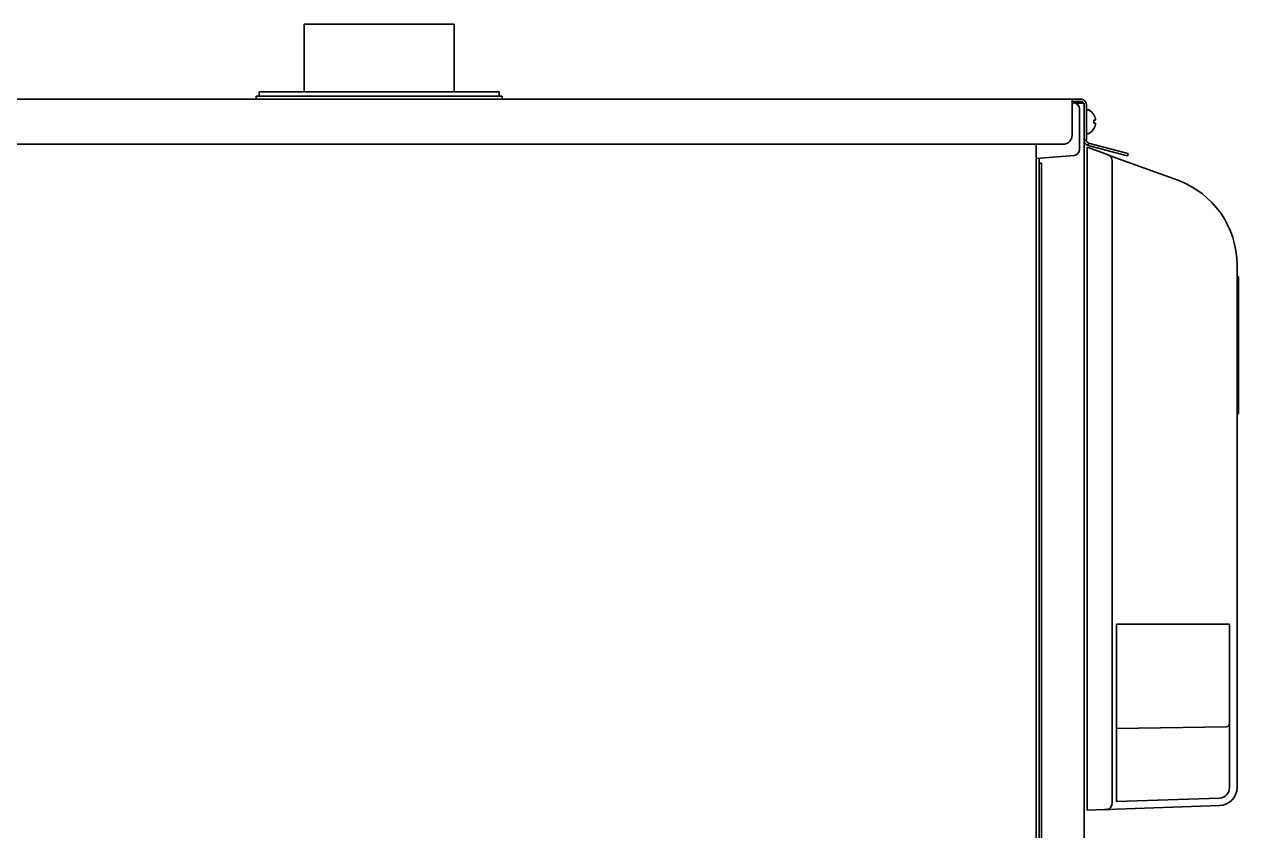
# Model space of a CAD drawing. Extents: x 6336 to 10269, y -393 to 2899.
# Drawn here: x 7774.8 to 8179.6, y 1539.7 to 1808.5 of the extents above; entities that cross this region are included whole.
import ezdxf

# ---------------------------------------------------------------- set-up
doc = ezdxf.new("R2010")
doc.units = 0
doc.header["$LTSCALE"] = 5
doc.layers.add('1', color=7, linetype='CONTINUOUS', true_color=0xffffff)

msp = doc.modelspace()

# ---------------------------------------------------------------- linework, layer by layer
at = {"layer": '1', "color": 7, "linetype": 'Continuous', "lineweight": 35}
for p, q in [((7868.07, 1808.53), (7918.07, 1808.53)), ((7868.07, 1808.53), (7868.07, 1786.03)), ((7918.07, 1786.03), (7918.07, 1808.53)), ((7933.07, 1786.03), (7853.07, 1786.03)), ((7853.07, 1786.03), (7853.07, 1784.53)), ((7933.07, 1784.53), (7933.07, 1786.03)), ((7474.67, 1783.53), (8124.07, 1783.53)), ((7852.07, 1784.53), (7934.07, 1784.53)), ((7852.07, 1784.53), (7852.07, 1783.53)), ((7934.07, 1783.53), (7934.07, 1784.53)), ((8124.07, 1783.53), (8126.24, 1783.53)), ((8124.07, 1781.63), (8124.07, 1783.53)), ((8126.61, 1782.73), (8124.07, 1782.73)), ((8124.07, 1782.31), (8124.64, 1782.29)), ((8124.07, 1771.52), (8124.07, 1781.63)), ((8125.07, 1782.23), (8126.27, 1782.23)), ((8128.07, 1782.23), (8126.27, 1782.23)), ((8128.07, 1781.73), (8128.07, 1782.23)), ((8128.07, 1769.91), (8128.07, 1781.73)), ((8128.87, 1781.73), (8128.87, 1769.91)), ((8126.57, 1780.29), (8126.57, 1771.57)), ((8129.47, 1780.03), (8129.27, 1780.03)), ((8131.32, 1778.33), (8131.35, 1778.33)), ((8131.35, 1773.73), (8131.32, 1773.73)), ((8126.57, 1771.57), (8126.57, 1766.83)), ((8128.07, 1769.91), (8128.87, 1769.91)), ((8128.07, 1769.9), (8128.07, 1395.53)), ((8129.27, 1772.03), (8129.47, 1772.03)), ((7477.67, 1768.53), (8121.07, 1768.53)), ((8112.07, 1766.19), (8112.07, 1768.53)), ((8112.07, 1766.19), (8112.07, 1374.13)), ((8129.07, 1765.42), (8129.07, 1767.53)), ((8129.07, 1767.53), (8135.52, 1765.18)), ((8129.07, 1765.42), (8129.07, 1548.52)), ((8129.61, 1768.94), (8129.41, 1768.17)), ((8141.71, 1764.87), (8129.41, 1768.17)), ((8129.61, 1768.94), (8141.92, 1765.64)), ((8141.92, 1765.64), (8142.77, 1765.42)), ((8142.77, 1765.42), (8142.56, 1764.64)), ((8124.75, 1764.83), (8112.07, 1763.73)), ((8113.07, 1763.81), (8113.07, 1762.25)), ((8113.07, 1762.24), (8113.07, 1762.23)), ((8113.87, 1762.23), (8113.07, 1762.23)), ((8113.07, 1760.23), (8113.07, 1762.23)), ((8113.87, 1762.23), (8113.87, 1760.23)), ((8135.52, 1765.18), (8136.35, 1764.88)), ((8136.35, 1764.88), (8137.44, 1764.48)), ((8137.4, 1548.76), (8137.4, 1763)), ((8137.44, 1764.48), (8139.52, 1763.72)), ((8139.52, 1763.72), (8159.33, 1756.51)), ((8142.56, 1764.64), (8141.71, 1764.87)), ((8113.07, 1396.53), (8113.07, 1760.23)), ((8113.87, 1396.53), (8113.87, 1760.23)), ((8179.07, 1728.32), (8179.07, 1554.07)), ((8179.64, 1724.31), (8179.07, 1724.31)), ((8179.64, 1709.47), (8179.57, 1709.47)), ((8179.57, 1701.53), (8179.07, 1701.53)), ((8179.57, 1693.58), (8179.64, 1693.58)), ((8179.07, 1678.74), (8179.64, 1678.74)), ((8176.57, 1608.59), (8138.91, 1608.59)), ((8138.91, 1549.37), (8138.91, 1608.59)), ((8176.57, 1554.07), (8176.57, 1608.59)), ((8175.59, 1574.34), (8138.93, 1573.7)), ((8129.07, 1546.53), (8129.07, 1548.52)), ((8134.91, 1546.73), (8129.07, 1546.53)), ((8135.74, 1546.76), (8134.91, 1546.73)), ((8136.83, 1546.8), (8135.74, 1546.76)), ((8138.91, 1546.87), (8136.83, 1546.8)), ((8138.91, 1549.37), (8173.2, 1550.57)), ((8173.28, 1548.07), (8138.91, 1546.87))]:
    msp.add_line(p, q, dxfattribs=at)
for centre, radius, start, end in [((8124.57, 1780.29), 2, 0, 88), ((8129.27, 1779.63), 0.4, 90, 180), ((8129.47, 1779.63), 0.4, 59.6988, 90), ((8127.25, 1775.83), 4.8, 31.3459, 59.6988), ((8127.25, 1776.23), 4.8, 300.3012, 328.6074), ((8127.57, 1776.03), 3.78, 0.0035, 7.6041), ((8127.57, 1776.03), 3.78, 352.3959, 359.9965), ((8129.27, 1772.43), 0.4, 180, 270), ((8129.47, 1772.43), 0.4, 270, 300.3012), ((8124.57, 1766.83), 2, 275, 0), ((8149.07, 1728.32), 30, 0, 70), ((8175.57, 1575.34), 1, 271, 0), ((8173.07, 1554.07), 3.5, 272, 0), ((8173.07, 1554.07), 6, 272, 0)]:
    msp.add_arc(centre, radius, start, end, dxfattribs=at)
for centre, major_axis, ratio, start_param, end_param in [((8121.07, 1771.52), (-3, 0), 0.99863, 1.570796, 3.141593), ((8135.67, 1763), (0.68, 1.88), 0.852031, -1.270087, 0), ((8135.67, 1548.76), (-0.07, 2), 0.865893, 3.141593, 4.682161)]:
    msp.add_ellipse(centre, major_axis=major_axis, ratio=ratio, start_param=start_param, end_param=end_param, dxfattribs=at)
for points in [[(8127.07, 1783.53), (8126.79, 1783.53), (8126.51, 1783.53), (8126.24, 1783.53)], [(8126.61, 1782.73), (8126.76, 1782.73), (8126.92, 1782.73), (8127.07, 1782.73)], [(8131.87, 1777.03), (8131.85, 1777.08), (8131.83, 1777.19), (8131.77, 1777.35), (8131.72, 1777.51), (8131.66, 1777.66), (8131.59, 1777.82), (8131.52, 1777.97), (8131.43, 1778.14), (8131.36, 1778.26), (8131.32, 1778.33)], [(8131.87, 1775.53), (8131.85, 1775.53), (8131.83, 1775.53), (8131.77, 1775.53), (8131.72, 1775.53), (8131.66, 1775.53), (8131.59, 1775.53), (8131.52, 1775.53), (8131.43, 1775.53), (8131.36, 1775.53), (8131.32, 1775.53)], [(8131.87, 1776.53), (8131.87, 1776.55), (8131.88, 1776.6), (8131.88, 1776.67), (8131.88, 1776.74), (8131.88, 1776.81), (8131.88, 1776.88), (8131.88, 1776.95), (8131.87, 1777), (8131.87, 1777.03)], [(8131.87, 1775.03), (8131.87, 1775.05), (8131.88, 1775.1), (8131.88, 1775.18), (8131.88, 1775.25), (8131.88, 1775.32), (8131.88, 1775.39), (8131.88, 1775.46), (8131.87, 1775.5), (8131.87, 1775.53)]]:
    msp.add_open_spline(points, degree=3, dxfattribs=at)
for points, knots in [([(8127.07, 1783.53), (8127.18, 1783.53), (8127.29, 1783.52), (8127.45, 1783.49), (8127.5, 1783.47), (8127.58, 1783.45), (8127.6, 1783.45), (8127.65, 1783.43), (8127.68, 1783.42), (8127.8, 1783.38), (8127.89, 1783.33), (8128.07, 1783.23), (8128.15, 1783.17), (8128.22, 1783.11)], [0, 0, 0, 0, 0.25, 0.25, 0.375, 0.375, 0.4375, 0.4375, 0.5, 0.5, 0.75, 0.75, 1, 1, 1, 1]), ([(8127.71, 1782.5), (8127.67, 1782.53), (8127.63, 1782.56), (8127.54, 1782.61), (8127.49, 1782.64), (8127.42, 1782.66), (8127.41, 1782.67), (8127.38, 1782.68), (8127.34, 1782.69), (8127.3, 1782.7), (8127.2, 1782.72), (8127.14, 1782.73), (8127.07, 1782.73)], [0, 0, 0, 0, 0.25, 0.25, 0.5, 0.5, 0.5625, 0.5625, 0.625, 0.75, 0.75, 1, 1, 1, 1]), ([(8128.07, 1781.73), (8128.07, 1781.76), (8128.07, 1781.8), (8128.06, 1781.87), (8128.05, 1781.95), (8128.03, 1782.02), (8128.01, 1782.07), (8128.01, 1782.08), (8127.99, 1782.12), (8127.99, 1782.14), (8127.96, 1782.19), (8127.94, 1782.22), (8127.91, 1782.28), (8127.89, 1782.31), (8127.82, 1782.4), (8127.77, 1782.45), (8127.71, 1782.5)], [0, 0, 0, 0, 0.125, 0.125, 0.25, 0.375, 0.375, 0.4375, 0.4375, 0.5, 0.5, 0.625, 0.625, 0.75, 0.75, 1, 1, 1, 1]), ([(8128.22, 1783.11), (8128.32, 1783.03), (8128.41, 1782.93), (8128.53, 1782.78), (8128.57, 1782.72), (8128.62, 1782.64), (8128.64, 1782.61), (8128.67, 1782.55), (8128.69, 1782.52), (8128.76, 1782.37), (8128.8, 1782.25), (8128.84, 1782.06), (8128.85, 1781.99), (8128.87, 1781.89), (8128.87, 1781.86), (8128.87, 1781.79), (8128.87, 1781.76), (8128.87, 1781.73)], [0, 0, 0, 0, 0.25, 0.25, 0.375, 0.375, 0.4375, 0.4375, 0.5, 0.5, 0.75, 0.75, 0.875, 0.875, 0.9375, 0.9375, 1, 1, 1, 1]), ([(8131.32, 1776.53), (8131.44, 1776.53), (8131.55, 1776.53), (8131.69, 1776.53), (8131.73, 1776.53), (8131.81, 1776.53), (8131.84, 1776.53), (8131.87, 1776.53)], [0, 0, 0, 0, 0.5, 0.5, 0.75, 0.75, 1, 1, 1, 1]), ([(8131.32, 1773.73), (8131.44, 1773.93), (8131.55, 1774.14), (8131.69, 1774.46), (8131.73, 1774.57), (8131.81, 1774.8), (8131.84, 1774.91), (8131.87, 1775.03)], [0, 0, 0, 0, 0.5, 0.5, 0.75, 0.75, 1, 1, 1, 1]), ([(8129.41, 1768.17), (8129.31, 1768.19), (8129.22, 1768.23), (8129.09, 1768.29), (8129.04, 1768.31), (8128.96, 1768.36), (8128.91, 1768.38), (8128.79, 1768.47), (8128.71, 1768.53), (8128.57, 1768.66), (8128.51, 1768.73), (8128.38, 1768.89), (8128.33, 1768.97), (8128.24, 1769.15), (8128.2, 1769.24), (8128.16, 1769.35), (8128.15, 1769.38), (8128.14, 1769.42), (8128.13, 1769.45), (8128.11, 1769.52), (8128.1, 1769.57), (8128.08, 1769.71), (8128.07, 1769.81), (8128.07, 1769.91)], [0, 0, 0, 0, 0.125, 0.125, 0.1875, 0.1875, 0.25, 0.25, 0.375, 0.375, 0.5, 0.5, 0.625, 0.625, 0.75, 0.75, 0.78125, 0.78125, 0.8125, 0.8125, 0.875, 0.875, 1, 1, 1, 1]), ([(8128.87, 1769.91), (8128.87, 1769.88), (8128.87, 1769.84), (8128.88, 1769.8), (8128.88, 1769.77), (8128.88, 1769.76), (8128.9, 1769.69), (8128.91, 1769.64), (8128.96, 1769.48), (8129.01, 1769.39), (8129.15, 1769.21), (8129.23, 1769.14), (8129.36, 1769.05), (8129.42, 1769.01), (8129.48, 1768.99), (8129.51, 1768.98), (8129.52, 1768.97), (8129.56, 1768.96), (8129.59, 1768.95), (8129.61, 1768.94)], [0, 0, 0, 0, 0.0625, 0.09375, 0.09375, 0.125, 0.125, 0.25, 0.25, 0.5, 0.5, 0.75, 0.75, 0.875, 0.90625, 0.90625, 0.9375, 0.9375, 1, 1, 1, 1]), ([(8179.57, 1724.31), (8179.57, 1724.31), (8179.57, 1724.28), (8179.57, 1724.06), (8179.57, 1723.41), (8179.57, 1722.62), (8179.57, 1721.87), (8179.57, 1721.27), (8179.57, 1720.61), (8179.57, 1719.64), (8179.57, 1718.23), (8179.57, 1716.19), (8179.57, 1713.83), (8179.57, 1711.14), (8179.57, 1707.43), (8179.57, 1703.81), (8179.57, 1701.53)], [0, 0, 0, 0, 0.034207, 0.146688, 0.252216, 0.349395, 0.3946, 0.437484, 0.479307, 0.521207, 0.60434, 0.684977, 0.761127, 0.831047, 0.893743, 1, 1, 1, 1]), ([(8179.57, 1701.53), (8179.57, 1699.25), (8179.57, 1695.62), (8179.57, 1691.92), (8179.57, 1689.22), (8179.57, 1686.86), (8179.57, 1684.83), (8179.57, 1683.42), (8179.57, 1682.44), (8179.57, 1681.78), (8179.57, 1681.18), (8179.57, 1680.43), (8179.57, 1679.64), (8179.57, 1679), (8179.57, 1678.77), (8179.57, 1678.74), (8179.57, 1678.74)], [0, 0, 0, 0, 0.106257, 0.168953, 0.238873, 0.315023, 0.39566, 0.478793, 0.520693, 0.562516, 0.6054, 0.650605, 0.747784, 0.853312, 0.965793, 1, 1, 1, 1])]:
    msp.add_open_spline(points, degree=3, knots=knots, dxfattribs=at)

doc.saveas('drawing.dxf')
